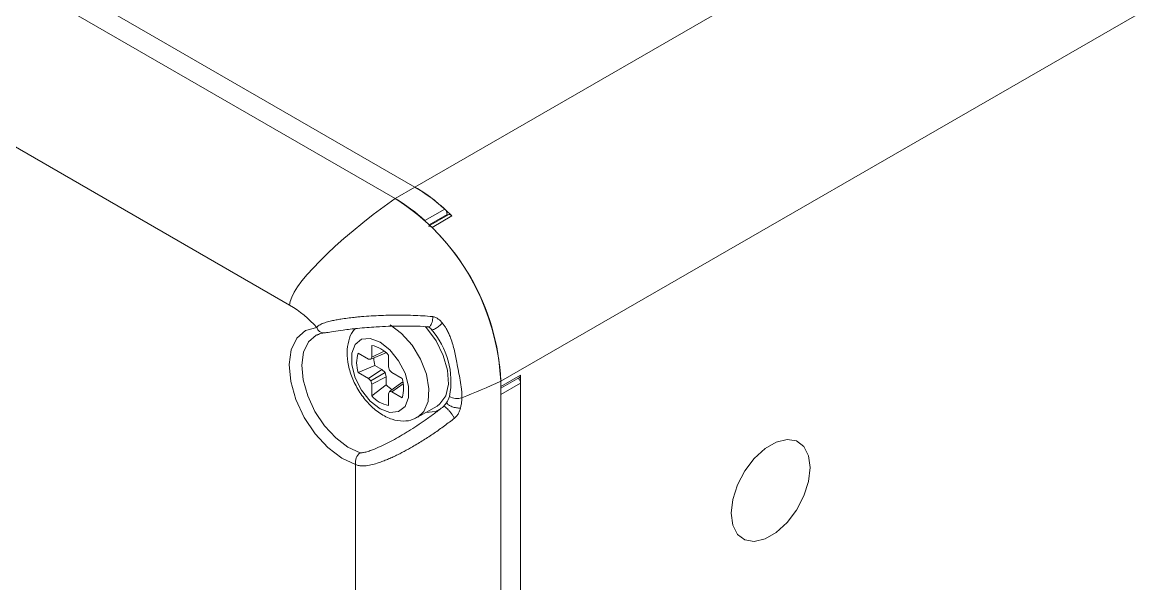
# Model space of a CAD drawing. Header units: millimetres. Extents: x 7 to 553, y 4 to 429.
# Drawn here: x 86.4 to 146.3, y 297.3 to 327.4 of the extents above; entities that cross this region are included whole.
import ezdxf

# ---------------------------------------------------------------- set-up
doc = ezdxf.new("R2010")
doc.units = ezdxf.units.MM

msp = doc.modelspace()

# ---------------------------------------------------------------- linework, layer by layer
at = {"color": 7, "linetype": 'Continuous', "lineweight": 18}
for p, q in [((107.449, 318.561), (55.901, 348.319)), ((106.389, 317.949), (54.841, 347.707)), ((107.449, 318.561), (156.876, 347.094)), ((100.732, 312.233), (49.184, 341.991)), ((112.046, 308.151), (163.594, 337.909)), ((106.389, 317.949), (107.449, 318.561)), ((107.98, 316.766), (109.04, 317.379)), ((109.229, 317.075), (108.168, 316.462)), ((109.423, 317.011), (108.362, 316.399)), ((109.173, 317.042), (109.173, 317.099)), ((102.242, 310.66), (102.192, 310.636)), ((105.13, 310.074), (105.13, 309.444)), ((104.95, 309.34), (104.405, 309.655)), ((105.077, 309.328), (104.95, 309.34)), ((105.844, 309.659), (105.077, 309.328)), ((105.13, 309.444), (105.077, 309.328)), ((105.803, 309.758), (105.13, 309.444)), ((105.865, 309.707), (105.844, 309.659)), ((106.028, 308.926), (106.028, 309.556)), ((105.305, 309.001), (104.405, 308.618)), ((104.405, 308.618), (104.95, 308.303)), ((105.681, 308.783), (104.95, 308.303)), ((105.844, 308.612), (105.077, 308.169)), ((105.305, 309.001), (105.681, 308.783)), ((105.681, 308.783), (105.844, 308.612)), ((105.844, 308.612), (105.911, 308.385)), ((106.081, 308.749), (106.028, 308.926)), ((106.208, 308.614), (106.081, 308.749)), ((106.753, 308.299), (106.208, 308.614)), ((104.95, 308.303), (105.077, 308.169)), ((105.077, 308.169), (105.13, 307.992)), ((105.911, 308.385), (105.13, 307.992)), ((105.13, 307.992), (105.13, 307.362)), ((105.911, 308.385), (105.911, 307.951)), ((106.751, 308.088), (106.081, 307.59)), ((106.816, 308.004), (106.208, 307.577)), ((106.751, 308.088), (106.803, 308.083)), ((113.106, 308.477), (112.046, 307.865)), ((112.046, 307.777), (113.052, 308.358)), ((112.046, 307.865), (112.046, 308.151)), ((112.046, 275.652), (112.046, 308.151)), ((113.106, 308.05), (112.046, 307.438)), ((113.106, 278.135), (113.106, 308.477)), ((113.106, 278.561), (113.106, 308.05)), ((105.911, 307.951), (105.13, 307.362)), ((106.028, 307.474), (106.081, 307.59)), ((106.028, 306.844), (106.028, 307.474)), ((106.081, 307.59), (106.208, 307.577)), ((106.208, 307.577), (106.753, 307.262)), ((112.046, 277.949), (112.046, 307.438)), ((107.591, 306.218), (108.633, 306.82)), ((108.978, 306.794), (109.139, 306.997)), ((104.267, 277.618), (104.267, 303.687))]:
    msp.add_line(p, q, dxfattribs=at)
at = {"color": 8, "linetype": 'Continuous', "lineweight": 18}
msp.add_line((109.173, 317.099), (108.214, 316.545), dxfattribs=at)
at = {"color": 7, "linetype": 'Continuous', "lineweight": 18, "flags": 128}
for points in [[(109.423, 317.011), (109.38, 317.048), (109.336, 317.073), (109.293, 317.086), (109.254, 317.084), (109.229, 317.075)], [(108.362, 316.399), (108.319, 316.436), (108.275, 316.461), (108.232, 316.473), (108.193, 316.472), (108.168, 316.462)], [(104.267, 303.687), (103.522, 304.027), (102.782, 304.588), (102.097, 305.334), (101.512, 306.213), (101.069, 307.166), (100.796, 308.13), (100.712, 309.038), (100.822, 309.83), (101.12, 310.452), (101.585, 310.863), (102.185, 311.034)], [(107.995, 311.093), (108.063, 311.017), (108.577, 310.317), (108.964, 309.533), (109.191, 308.734), (109.237, 307.992), (109.099, 307.373), (108.788, 306.931), (108.633, 306.82)], [(105.579, 310.243), (105.051, 310.44), (104.586, 310.398), (104.241, 310.123), (104.058, 309.647), (104.058, 309.027), (104.241, 308.339), (104.586, 307.666), (105.051, 307.088), (105.579, 306.675), (106.107, 306.478), (106.572, 306.519), (106.917, 306.795), (107.1, 307.271), (107.1, 307.89), (106.917, 308.578), (106.572, 309.252), (106.107, 309.83), (105.579, 310.243)], [(108.034, 306.474), (108.541, 306.525), (108.845, 306.679)], [(128.627, 303.515), (128.541, 304.156), (128.291, 304.645), (127.895, 304.944), (127.387, 305.028), (126.808, 304.89), (126.204, 304.541), (125.625, 304.01), (125.117, 303.34), (124.721, 302.585), (124.471, 301.806), (124.385, 301.066), (124.471, 300.426), (124.721, 299.936), (125.117, 299.637), (125.625, 299.554), (126.204, 299.692), (126.808, 300.04), (127.387, 300.571), (127.895, 301.241), (128.291, 301.997), (128.541, 302.776), (128.627, 303.515)]]:
    msp.add_lwpolyline(points, dxfattribs=at)
at = {"color": 8, "linetype": 'Continuous', "lineweight": 18, "flags": 128}
for points in [[(106.118, 311.176), (106.732, 310.714), (107.291, 310.08), (107.747, 309.33), (108.057, 308.529), (108.195, 307.75), (108.149, 307.062), (107.922, 306.525), (107.595, 306.22)], [(102.192, 310.636), (102.153, 310.616), (101.745, 310.255), (101.484, 309.709), (101.387, 309.014), (101.46, 308.216), (101.7, 307.371), (102.09, 306.534), (102.602, 305.762), (103.204, 305.107), (103.854, 304.614), (104.508, 304.316)]]:
    msp.add_lwpolyline(points, dxfattribs=at)
at = {"color": 7, "linetype": 'Continuous', "lineweight": 18}
for centre, radius, start, end in [((102.59, 310.342), 9.548, 44.31, 59.40979), ((102.815, 310.663), 9.157, 47.1725, 59.59992), ((101.755, 310.05), 9.157, 47.1725, 59.59992), ((99.816, 307.622), 12.241, 2.4763, 57.5237), ((108.766, 317.078), 0.407, 2.92989, 47.59499), ((99.558, 307.521), 12.503, 2.88681, 45.24168), ((97.563, 306.915), 6.191, 41.70335, 59.21125), ((105.146, 308.133), 4.228, 349.07989, 41.46611), ((104.796, 308.459), 1.649, 41.67934, 78.32604), ((105.971, 309.137), 1.65, 161.67959, 198.32041), ((107.099, 309.52), 1.868, 183.80739, 196.15064), ((105.187, 307.781), 1.65, 341.67959, 18.32041), ((112.704, 308.031), 0.403, 2.6938, 45.66231), ((112.976, 308.464), 0.131, 305.69804, 5.62038), ((107.258, 309.245), 1.868, 223.85009, 236.18812), ((106.362, 308.459), 1.649, 221.67934, 258.32604), ((107.844, 307.813), 1.531, 327.76742, 341.69558), ((109.699, 308.006), 0.785, 239.19961, 289.40364), ((104.915, 303.8), 0.657, 128.23861, 189.89082)]:
    msp.add_arc(centre, radius, start, end, dxfattribs=at)
at = {"color": 8, "linetype": 'Continuous', "lineweight": 18}
msp.add_arc((102.571, 311.138), 0.4, 195.22219, 270.28686, dxfattribs=at)
at = {"color": 7, "linetype": 'Continuous', "lineweight": 18}
for centre, major_axis, ratio, start_param, end_param in [((107.315, 316.623), (6.516, 4.624), 0.202428, 1.569296, 2.998929), ((111.36, 309.616), (7.263, 3.331), 0.202393, 4.426611, 4.713902)]:
    msp.add_ellipse(centre, major_axis=major_axis, ratio=ratio, start_param=start_param, end_param=end_param, dxfattribs=at)
for points, knots in [([(102.185, 311.034), (102.199, 311.049), (102.232, 311.088), (102.311, 311.15), (102.421, 311.212), (102.546, 311.265), (102.682, 311.31), (102.825, 311.351), (103.005, 311.394), (103.223, 311.439), (103.509, 311.488), (103.831, 311.534), (104.156, 311.572), (104.45, 311.601), (104.801, 311.631), (105.239, 311.66), (105.764, 311.683), (106.292, 311.694), (106.819, 311.694), (107.346, 311.682), (107.869, 311.658), (108.22, 311.633), (108.397, 311.618), (108.404, 311.617)], [0, 0, 0, 0, 0.014674, 0.036218, 0.058674, 0.081179, 0.104015, 0.127521, 0.151152, 0.190044, 0.229153, 0.28329, 0.337657, 0.377687, 0.417764, 0.498193, 0.579405, 0.660809, 0.744436, 0.828214, 0.912419, 0.996759, 1, 1, 1, 1]), ([(108.404, 311.617), (108.401, 311.563), (108.395, 311.456), (108.363, 311.305), (108.316, 311.181), (108.257, 311.099), (108.208, 311.062), (108.181, 311.071), (108.174, 311.073)], [0, 0, 0, 0, 0.188029, 0.376058, 0.564087, 0.752117, 0.940146, 1, 1, 1, 1]), ([(108.404, 311.617), (108.456, 311.605), (108.561, 311.582), (108.739, 311.461), (108.846, 311.345), (108.917, 311.269)], [0, 0, 0, 0, 0.259696, 0.515986, 1, 1, 1, 1]), ([(102.573, 310.74), (102.579, 310.74), (102.625, 310.739), (102.774, 310.77), (103.114, 310.82), (103.675, 310.906), (104.45, 310.995), (105.487, 311.081), (106.726, 311.116), (107.658, 311.113), (108.137, 311.067), (108.173, 311.064)], [0, 0, 0, 0, 0.003373, 0.025688, 0.094689, 0.186167, 0.319406, 0.494708, 0.7256, 0.979114, 1, 1, 1, 1]), ([(104.261, 310.97), (104.213, 310.923), (104.033, 310.746), (103.873, 310.305), (103.783, 309.694), (103.859, 308.992), (104.093, 308.252), (104.474, 307.536), (104.973, 306.903), (105.564, 306.398), (106.189, 306.083), (106.799, 305.989), (107.282, 306.041), (107.506, 306.195), (107.579, 306.245)], [0, 0, 0, 0, 0.029941, 0.112389, 0.199898, 0.294575, 0.392507, 0.490406, 0.588853, 0.688956, 0.792274, 0.879015, 0.96067, 1, 1, 1, 1]), ([(108.143, 311.077), (108.157, 311.07), (108.182, 311.057), (108.228, 311.032), (108.284, 310.985), (108.319, 310.939), (108.341, 310.91)], [0, 0, 0, 0, 0.183183, 0.324806, 0.564209, 1, 1, 1, 1]), ([(108.917, 311.269), (108.954, 311.222), (109.029, 311.126), (109.134, 310.958), (109.235, 310.767), (109.346, 310.515), (109.451, 310.214), (109.544, 309.865), (109.62, 309.512), (109.695, 309.11), (109.778, 308.667), (109.873, 308.193), (109.934, 307.807), (109.961, 307.499), (109.96, 307.344), (109.96, 307.266)], [0, 0, 0, 0, 0.040878, 0.082036, 0.134179, 0.186601, 0.268064, 0.349995, 0.432777, 0.51576, 0.635166, 0.75538, 0.877209, 0.938513, 1, 1, 1, 1]), ([(102.216, 310.626), (102.252, 310.651), (102.351, 310.718), (102.487, 310.731), (102.574, 310.739)], [0, 0, 0, 0, 0.369846, 1, 1, 1, 1]), ([(108.246, 306.246), (108.33, 306.305), (108.578, 306.482), (108.818, 306.67), (108.978, 306.794)], [0, 0, 0, 0, 0.334752, 1, 1, 1, 1]), ([(109.96, 307.266), (109.957, 307.194), (109.95, 307.049), (109.925, 306.881), (109.9, 306.768), (109.89, 306.73), (109.885, 306.711)], [0, 0, 0, 0, 0.39979, 0.802652, 0.901256, 1, 1, 1, 1]), ([(109.566, 306.166), (109.387, 306.029), (109.029, 305.753), (108.475, 305.362), (108.001, 305.05), (107.614, 304.81), (107.269, 304.606), (106.942, 304.424), (106.634, 304.263), (106.399, 304.147), (106.16, 304.036), (105.916, 303.931), (105.668, 303.834), (105.393, 303.74), (105.089, 303.656), (104.788, 303.606), (104.574, 303.606), (104.405, 303.63), (104.326, 303.663), (104.267, 303.687)], [0, 0, 0, 0, 0.112862, 0.225852, 0.339247, 0.396019, 0.452818, 0.538691, 0.581701, 0.624738, 0.668175, 0.711665, 0.755387, 0.799236, 0.8544, 0.910359, 0.949815, 0.963277, 1, 1, 1, 1]), ([(109.885, 306.711), (109.853, 306.617), (109.804, 306.469), (109.688, 306.28), (109.605, 306.202), (109.566, 306.166)], [0, 0, 0, 0, 0.485756, 0.760428, 1, 1, 1, 1])]:
    msp.add_open_spline(points, degree=3, knots=knots, dxfattribs=at)
for points in [[(108.917, 311.269), (108.888, 311.24), (108.831, 311.183), (108.733, 311.1), (108.634, 311.027), (108.539, 310.968), (108.454, 310.927), (108.385, 310.906), (108.335, 310.906), (108.321, 310.924), (108.314, 310.933)], [(108.978, 306.794), (108.986, 306.8), (109.001, 306.81), (109.058, 306.779), (109.136, 306.716), (109.229, 306.624), (109.327, 306.511), (109.423, 306.39), (109.508, 306.269), (109.546, 306.201), (109.566, 306.166)], [(109.139, 306.997), (109.152, 306.978), (109.178, 306.939), (109.248, 306.881), (109.336, 306.828), (109.441, 306.781), (109.555, 306.744), (109.671, 306.719), (109.785, 306.707), (109.851, 306.71), (109.885, 306.711)]]:
    msp.add_open_spline(points, degree=3, dxfattribs=at)
at = {"color": 8, "linetype": 'Continuous', "lineweight": 18}
msp.add_open_spline([(104.508, 304.316), (104.515, 304.315), (104.528, 304.312), (104.566, 304.31), (104.622, 304.314), (104.711, 304.328), (104.815, 304.353), (104.934, 304.387), (105.054, 304.426), (105.282, 304.509), (105.611, 304.65), (106.037, 304.859), (106.455, 305.086), (106.807, 305.292), (107.174, 305.517), (107.554, 305.763), (107.938, 306.021), (108.165, 306.187), (108.246, 306.246)], degree=3, knots=[0, 0, 0, 0, 0.006176, 0.012587, 0.030051, 0.048053, 0.076503, 0.10524, 0.134474, 0.163787, 0.273128, 0.383385, 0.495081, 0.606983, 0.671214, 0.799687, 0.92827, 1, 1, 1, 1], dxfattribs=at)

doc.saveas('drawing.dxf')
